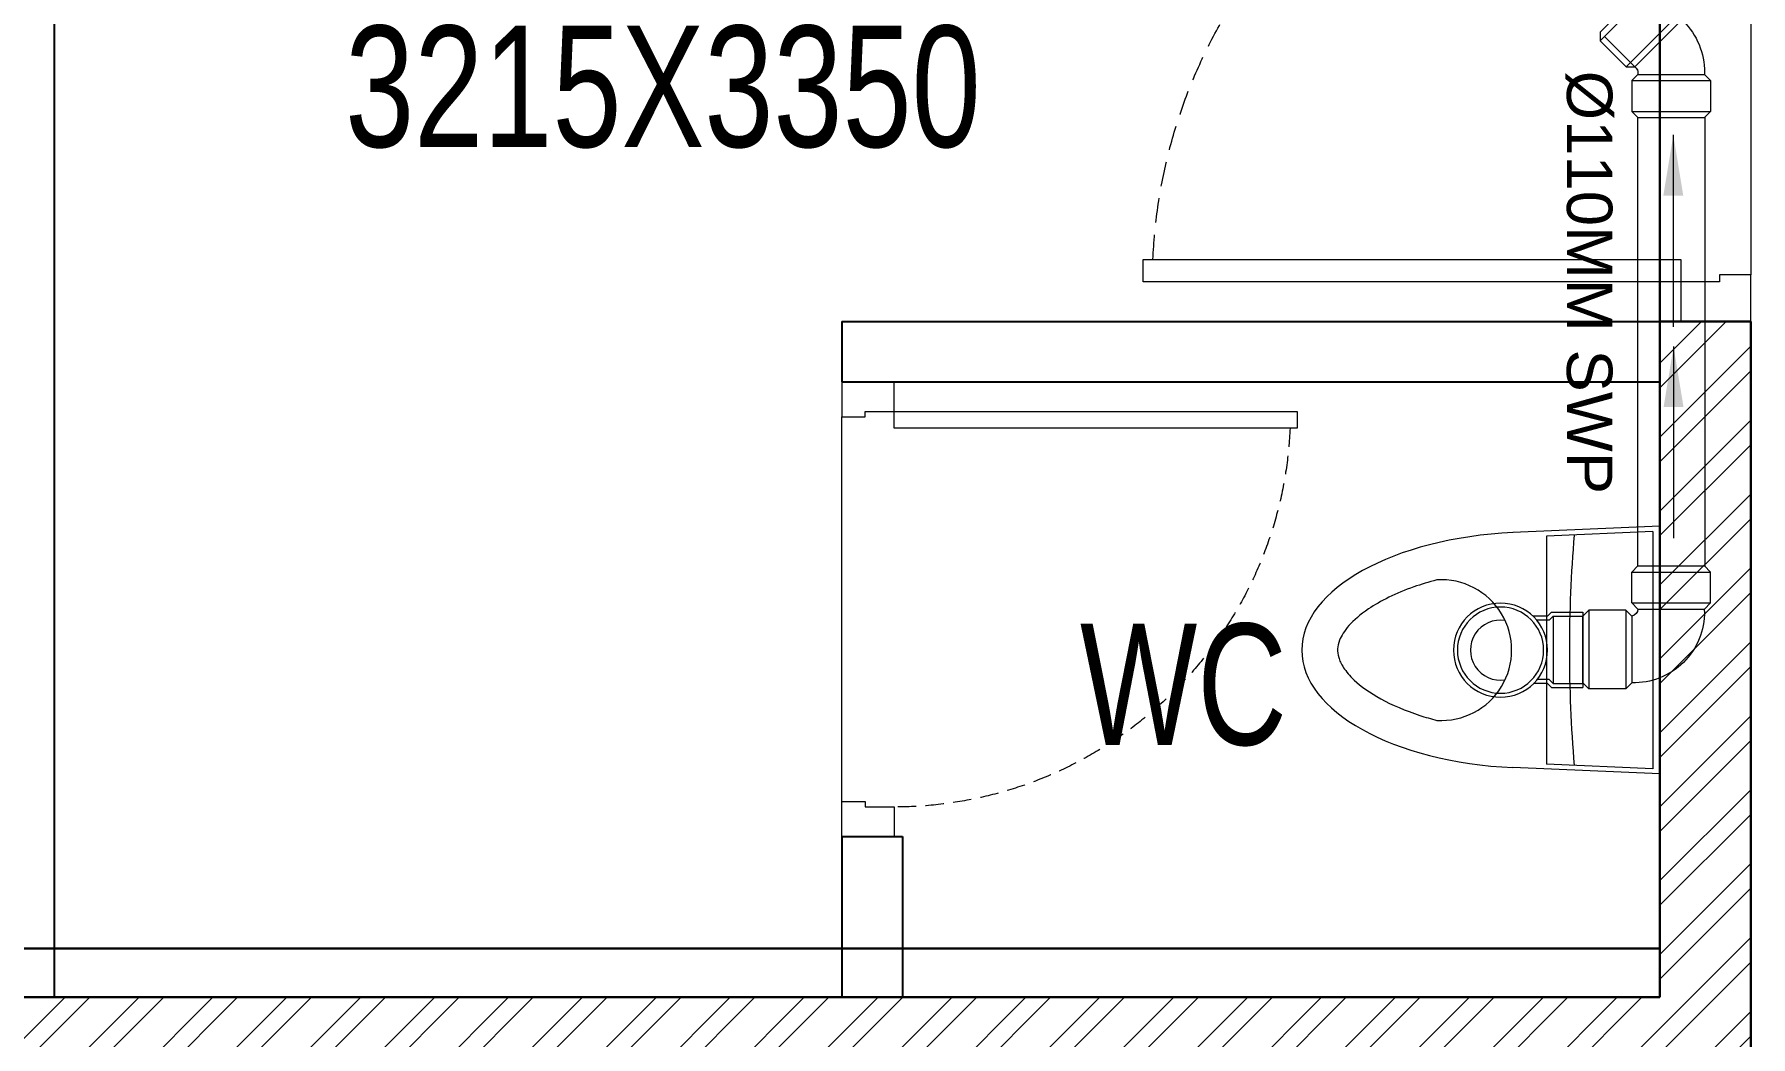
# Model space of a CAD drawing. Header units: millimetres. Extents: x 554 to 29966, y 4404 to 52986.
# Drawn here: x 17943 to 20775, y 41710 to 43364 of the extents above; entities that cross this region are included whole.
import ezdxf

# ---------------------------------------------------------------- set-up
doc = ezdxf.new("R2010")
doc.units = ezdxf.units.MM
doc.linetypes.add('DASHED2', pattern=[0.375, 0.25, -0.125])
doc.linetypes.add('HIDDEN2', pattern=[4.7624999999999975, 3.174999999999998, -1.587499999999999])
for name, color, linetype, lineweight in [('A-TEXT-ROOM-50', 7, 'Continuous', 9), ('door window', 7, 'Continuous', 9), ('FUR', 7, 'Continuous', 15), ('PP-BEAM', 6, 'DASHED2', 30), ('PP-WALL', 7, 'Continuous', 30), ('SWP', 1, 'Continuous', 15), ('WALL HATCH', 8, 'Continuous', 0)]:
    doc.layers.add(name, color=color, linetype=linetype, lineweight=lineweight)
doc.layers.add('SH- WWP', color=92, linetype='Continuous')
doc.styles.add('_MAA_200', font='Arial Narrow.ttf', dxfattribs={"height": 100})
doc.styles.add('ARIAL', font='Arial.ttf')
doc.styles.get("Standard").update_dxf_attribs({"font": 'arial.ttf'})
doc.dimstyles.new('COLUMN DIM PLAN', dxfattribs={"dimtxt": 100, "dimasz": 50, "dimexe": 0, "dimexo": 0, "dimgap": 30, "dimtad": 0, "dimdec": 0, "dimdsep": 46, "dimtxsty": '_MAA_200', "dimblk": 'ARCHTICK', "dimcen": 2.5, "dimdle": 50, "dimclrd": 256, "dimclre": 256, "dimclrt": 256, "dimadec": 0, "dimazin": 0, "dimtfac": 1, "dimtdec": 0, "dimtmove": 1, "dimatfit": 3, "dimfxl": 1, "dimlwd": -1, "dimlwe": -1, "dimarcsym": 0})

# ---------------------------------------------------------------- blocks, each defined once
blk = doc.blocks.new('A$C34535F5F')
at = {"layer": 'FUR', "linetype": 'Continuous'}
blk.add_line((7.30756374410157, 0.6289789640859454), (7.30756374410157, 15.36669925259684), dxfattribs=at)
for points in [[(-5.1773586165e-06, 15.99469262112598), (9.488228492811686, 15.58530480220997)], [(-5.1773586165e-06, 15.99469262112598), (-5.1773586165e-06, 1.3152593965e-06)], [(0.4518127223655031, 0.333174596772551), (0.4518127223655031, 15.66151933959827), (7.30756374410157, 15.36571497229215)], [(-4.6040713642e-06, 1.3399976524e-06), (9.488228492811686, 0.4093891341608469)], [(0.4518127223655031, 0.333174596772551), (7.30756374410157, 0.6289789640859454)]]:
    blk.add_lwpolyline(points, dxfattribs=at)
for centre, radius, start, end in [((-82.43356653371848, 7.997346968185412), 88.2740429474575, 355.1706320567113, 4.838208005137757), ((14.10840801377526, 7.997650270378471), 4.543575502682315, 86.37742345364931, 273.6225765463507), ((10.28499021323114, 7.997650270378471), 1.940983098056188, 261.2489595723783, 98.7510404280416)]:
    blk.add_arc(centre, radius, start, end, dxfattribs=at)
blk.add_ellipse((8.091878359069597, 7.997346968185412), major_axis=(-15.02705318510713, -0.0004921401246645), ratio=0.5071451269459373, start_param=1.662675256482551, end_param=4.619315705604916, dxfattribs=at)
blk.add_open_spline([(14.39548825315614, 3.463153243726083), (14.91302334903048, 3.598485968635031), (15.40934677680525, 3.749572506610093), (17.04596771268734, 4.324187240336867), (18.04585381200195, 4.820209591939601), (19.3468307128951, 5.698914285413593), (19.76686025955314, 6.068188179050592), (20.37716554440885, 6.759230911126905), (20.5661491521696, 7.076913165647963), (20.75745456179175, 7.559917411002061), (20.79487015915402, 7.743754381349388), (20.81242688527891, 8.097778894311887), (20.79322074065022, 8.271584527238701), (20.67726372099605, 8.666097421998527), (20.57800686318115, 8.887820758710404), (20.25516603674805, 9.380109179502142), (20.03078012623337, 9.649802222483231), (19.30430730882108, 10.33365049375334), (18.72219344881341, 10.75464509321227), (17.28922340967438, 11.53923489571662), (16.4405024759053, 11.90268593577548), (15.14084198456294, 12.32581897137334), (14.77384033749877, 12.43321184765864), (14.39548825317797, 12.53214729703086)], degree=3, knots=[2.047043615697423, 2.047043615697423, 2.047043615697423, 2.047043615697423, 2.176320127587233, 2.176320127587233, 2.497545405150008, 2.497545405150008, 2.720446929078087, 2.720446929078087, 2.943348453006166, 2.943348453006166, 3.116442422806044, 3.116442422806044, 3.289536392605924, 3.289536392605924, 3.462630362405803, 3.462630362405803, 3.635724332205683, 3.635724332205683, 3.888669672234206, 3.888669672234206, 4.14161501226273, 4.14161501226273, 4.23612440737344, 4.23612440737344, 4.23612440737344, 4.23612440737344], dxfattribs=at)
blk = doc.blocks.new('A$C44614934')
at = {"layer": 'door window'}
blk.add_line((2.999990778977462, 0.0264023688596353, 0.6861584709025195), (35.99999077897658, 0.0264023688596353, 0.6861584709025195), dxfattribs=at)
at = {"layer": 'door window', "elevation": 0.6861584709025195}
for points in [[(36.46498745962551, 4.526402370498542), (36.46498745962551, 39.12163490303465), (35.0219874596253, 39.12163490303465), (35.0219874596253, 4.526402370498542)], [(-9.2210229923e-06, 0.0264023688596353), (2.999990778977462, 0.0264023688596353), (2.999990778977462, 2.026402368859633), (2.534990778977316, 2.026402368859633), (2.534997417679733, 4.526402370653158), (-2.5823201213e-06, 4.526402370653158)], [(38.99999077897702, 0.0264023688596353), (35.99999077897658, 0.0264023688596353), (35.99999077897658, 2.026402368859633), (36.46498745962551, 2.026402368859633), (36.46498745962551, 4.526402370498542), (38.99999077897701, 4.526402370498542)]]:
    blk.add_lwpolyline(points, close=True, dxfattribs=at)
at = {"layer": 'door window', "linetype": 'HIDDEN2', "ltscale": 0.5}
blk.add_arc((36.54002608923339, 4.527599800097958, 0.6861584709025195), 34.00502869263578, 92.55862514950395, 180.002017573744, dxfattribs=at)
blk = doc.blocks.new('PP-SHOE')
for p, q in [((-643.9978901630134, 13727.85068537129), (-697.0308987520032, 13674.81767678232)), ((-634.3555249650202, 13727.85068537129), (-697.0308987520032, 13665.17531158432)), ((-643.9978901630134, 13727.85068537129), (-634.3555249650202, 13727.85068537129)), ((-604.9463111111467, 13698.44147151741), (-634.3555249650202, 13727.85068537129)), ((-604.9463111111467, 13698.44147151741), (-667.6216848981039, 13635.76609773043)), ((-604.9463111111467, 13698.44147151741), (-604.9463111111467, 13688.79910631941)), ((-697.0308987520032, 13665.17531158432), (-697.0308987520032, 13674.81767678232)), ((-604.9463111111467, 13688.79910631941), (-657.9793197001106, 13635.76609773043)), ((-603.4740173322535, 13687.32681254055), (-604.9463111111467, 13688.79910631941)), ((-598.6528347332805, 13685.32981332137), (-596.2860982658844, 13685.32981332137)), ((-596.2860982658844, 13685.32981332137), (-589.4679164477203, 13692.14799513953)), ((-596.2860982658844, 13685.32981332137), (-596.2860982658844, 13610.32981332137)), ((-589.4679164477203, 13692.14799513953), (-589.4679164477203, 13603.51163150319)), ((-589.4679164477203, 13692.14799513953), (-554.6951891750018, 13692.14799513953)), ((-554.6951891750018, 13692.14799513953), (-554.6951891750018, 13603.51163150319)), ((-547.8770073568191, 13685.32981332137), (-554.6951891750018, 13692.14799513953)), ((-547.8770073568191, 13685.32981332137), (-547.8770073568191, 13610.32981332137)), ((-667.6216848981039, 13635.76609773043), (-697.0308987520032, 13665.17531158432)), ((-667.6216848981039, 13635.76609773043), (-657.9793197001106, 13635.76609773043)), ((-656.5070259212282, 13634.29380395158), (-657.9793197001106, 13635.76609773043)), ((-598.6528347332805, 13610.32981332137), (-596.2860982658844, 13610.32981332137)), ((-589.4679164477203, 13603.51163150319), (-596.2860982658844, 13610.32981332137)), ((-589.4679164477203, 13603.51163150319), (-554.6951891750018, 13603.51163150319)), ((-554.6951891750018, 13603.51163150319), (-547.8770073568191, 13610.32981332137))]:
    blk.add_line(p, q)
for radius in [6.818181818180176, 81.8181818181622]:
    blk.add_arc((-598.6528347332805, 13692.14799513953), radius, 225.0000000000068, 270)
blk = doc.blocks.new('PP-P TRAP')
at = {"linetype": 'Continuous'}
for p, q in [((-551.8253820829827, 11576.75899293785), (-556.2025601625498, 11572.38181485831)), ((-551.8253820829827, 11576.75899293785), (-516.8796834098467, 11576.75899293785)), ((-516.8796834098465, 11493.0380627053), (-516.8796834098465, 11576.75899293785)), ((-551.8253820829827, 11493.0380627053), (-556.185847199262, 11497.39852782158)), ((-551.8253820829827, 11493.0380627053), (-516.8796834098465, 11493.0380627053))]:
    blk.add_line(p, q, dxfattribs=at)
at = {"linetype": 'Continuous', "ltscale": 0.005}
for p, q in [((-556.185847199262, 11572.39852782157), (-571.660399644338, 11572.39852782157)), ((-554.3796834098465, 11568.0380627053), (-567.7196047644335, 11568.0380627053)), ((-550.0192182935675, 11572.39852782157), (-554.3796834098465, 11568.0380627053)), ((-550.0192182935675, 11497.39852782158), (-550.0192182935675, 11572.39852782157)), ((-550.0192182935675, 11572.39852782157), (-516.8796834098467, 11572.39852782157)), ((-554.3796834098465, 11501.75899293786), (-568.1954321768212, 11501.75899293786)), ((-550.0192182935675, 11497.39852782158), (-554.3796834098465, 11501.75899293786)), ((-556.185847199262, 11497.39852782158), (-572.2578822526878, 11497.39852782158)), ((-550.0192182935675, 11497.39852782158), (-516.8796834098465, 11497.39852782158))]:
    blk.add_line(p, q, dxfattribs=at)
blk.add_line((-516.8796834098467, 11572.39852782157), (-516.8796834098467, 11497.39852782158))
for centre, radius in [((-608.4494508520622, 11535.18922549547), 52.32558139534866), ((-608.449450852138, 11535.18922549547), 47.96511627912035)]:
    blk.add_circle(centre, radius, dxfattribs=at)
blk = doc.blocks.new('PP-BEND 90')
for p, q in [((-694.3018011666862, 13005.36029341541), (-687.4836193520714, 13012.17847523193)), ((-605.6654375393864, 13005.36029341541), (-694.3018011666862, 13005.36029341541)), ((-694.3018011666862, 12970.58756614606), (-694.3018011666862, 13005.36029341541)), ((-612.4836193520714, 13012.17847523193), (-687.4836193520714, 13012.17847523193)), ((-612.4836193520714, 13012.17847523193), (-605.6654375393864, 13005.36029341541)), ((-605.6654375393864, 12970.58756614606), (-605.6654375393864, 13005.36029341541)), ((-605.6654375393864, 12970.58756614606), (-694.3018011666862, 12970.58756614606)), ((-694.3018011666862, 12970.58756614606), (-687.4836193520714, 12963.76938433152)), ((-612.4836193520714, 12963.76938433152), (-687.4836193520714, 12963.76938433152)), ((-687.4836193520714, 12961.40264785558), (-687.4836193520714, 12963.76938433152)), ((-612.4836193520714, 12963.76938433152), (-605.6654375393864, 12970.5875661442)), ((-598.8472557269997, 12962.53289820136), (-605.6654375394972, 12955.71471638886)), ((-598.8472557269997, 12962.53289820136), (-598.847255725759, 12873.89653457859)), ((-598.8472557269997, 12962.53289820136), (-557.256346635209, 12962.53289820666)), ((-557.256346635209, 12962.53289820666), (-557.256346635209, 12873.89653457454)), ((-550.4381648148938, 12955.71471638634), (-557.256346635209, 12962.53289820666)), ((-605.6654375394972, 12955.71471638886), (-605.6654375433445, 12880.71471639618)), ((-550.4381648148938, 12955.71471638634), (-550.4381648175201, 12880.71471639223)), ((-550.4381648215528, 12955.71471637969), (-550.4381648281995, 12880.7147163895)), ((-598.847255725759, 12873.89653457859), (-605.6654375433445, 12880.71471639618)), ((-598.847255725759, 12873.89653457859), (-557.256346635209, 12873.89653457454)), ((-557.256346635209, 12873.89653457454), (-550.4381648175201, 12880.71471639223))]:
    blk.add_line(p, q)
for centre, radius, start, end in [((-607.588236678537, 12960.59108121217), 79.89950445861162, 179.4180171282228, 271.3789686498003), ((-603.853950674873, 12964.16465521379), 8.638716371581017, 182.6225265617181, 258.080474474672)]:
    blk.add_arc(centre, radius, start, end)
blk = doc.blocks.new('_ArchTick')
at = {"color": 0, "linetype": 'ByBlock', "const_width": 0.15}
blk.add_lwpolyline([(-0.5, -0.5), (0.5, 0.5)], dxfattribs=at)

msp = doc.modelspace()

# ---------------------------------------------------------------- hatches: boundary and pattern name
at = {"layer": 'WALL HATCH'}
h = msp.add_hatch(dxfattribs=at)
h.set_pattern_fill('ANSI32', color=256, scale=230, style=0)
h.set_pattern_definition([(45, (-2728487.738031354, 3305291.588856062), (-60.98795987733971, 60.98795987733972), []), (45, (-2728447.079391504, 3305291.588856062), (-60.98795987733971, 60.98795987733972), [])])
h.paths.add_polyline_path([(18740.43178468955, 45125.57759624709), (18740.43178468908, 45275.57759625081), (17910.43178469094, 45275.57759624988), (17910.43178469048, 44975.57759625129), (17875.43178468908, 44975.57759625129), (17875.43178469001, 44060.57759625082), (17310.43178469141, 44060.57759625082), (17310.43178469094, 40060.57759625083), (17310.43178469048, 39545.57759625083), (17460.43178469048, 39545.57759625083), (17460.43178469001, 41625.57759625036), (20775.43178468862, 41625.57759625082), (20775.43178468862, 42890.57759625362), (20660.0471692622, 42890.57759625362), (20625.43178469002, 42890.5775962499), (20625.43178469002, 41775.57759624988), (17410.43178468955, 41775.57759624988), (17410.43178468908, 43960.57759625036), (17975.43178469001, 43960.57759625081), (17975.4317846942, 45125.57759624987)])
h.paths.add_polyline_path([(17977.34322434676, 45174.93618869213), (18337.96565233043, 45174.93618869213), (18337.96565233043, 44907.15498155903), (17977.34322434676, 44907.15498155903)], flags=24)

# ---------------------------------------------------------------- linework, layer by layer
at = {"layer": 'PP-BEAM', "lineweight": 30, "ltscale": 3}
for p, q in [((20625.43178468908, 44975.57759625083), (20625.43178468908, 41855.57759625083)), ((17540.43178458152, 41855.57759625035), (20625.43178468908, 41855.57759625129))]:
    msp.add_line(p, q, dxfattribs=at)
at = {"layer": 'PP-WALL', "lineweight": 25, "ltscale": 0.6}
for p, q in [((17975.43178468955, 43960.57759625081), (17975.43178468908, 41775.57759624943)), ((19275.43178469048, 42890.5775962499), (19275.43178469048, 42790.57759624989)), ((19275.43178469048, 42890.57759624943), (20625.43178469002, 42890.57759624943)), ((19275.43178469048, 42790.57759624989), (20625.43178469002, 42790.57759624989)), ((19275.43178469048, 42040.5775962499), (19375.43178469048, 42040.5775962499)), ((19275.43178469048, 42040.5775962499), (19275.43178469048, 41775.57759624988)), ((19375.43178469048, 42040.5775962499), (19375.43178469048, 41775.57759624988))]:
    msp.add_line(p, q, dxfattribs=at)
at = {"layer": 'PP-WALL', "ltscale": 0.6}
for p, q in [((20625.43178469048, 42890.5775962499), (20775.43178468862, 42890.5775962499)), ((20625.43178469002, 42890.5775962499), (20625.43178469002, 41775.57759624988)), ((20775.43178468862, 42890.5775962499), (20775.43178468862, 41625.57759625082)), ((17410.43178468908, 41775.57759624988), (20625.43178469002, 41775.57759624988))]:
    msp.add_line(p, q, dxfattribs=at)
at = {"layer": 'SWP', "linetype": 'Continuous'}
for p, q in [((20589.38206284133, 43305.31912520565), (20534.0891849805, 43360.61200306648)), ((20589.38206284133, 42486.92328326767), (20589.38206284133, 43226.70577609669)), ((20700.59976032994, 42486.92328326767), (20700.59976032994, 43227.9234735853))]:
    msp.add_line(p, q, dxfattribs=at)

# ---------------------------------------------------------------- block references
at = {"layer": 'door window'}
for p, xscale, yscale, zscale, rotation in [((20776.10876850564, 43890.57735981642, -17.59380694629455), -25.64102564100176, 25.64102564100176, 25.64102564110726, 89.99999999999996), ((19274.92404682807, 42040.57777355228, -13.19535520978192), -19.23076923113512, 19.23076923098442, 19.23076923094413, 270)]:
    msp.add_blockref('A$C44614934', p, dxfattribs=dict(at, xscale=xscale, yscale=yscale, zscale=zscale, rotation=rotation))
at = {"layer": 'FUR', "linetype": 'Continuous', "extrusion": (0, 0, -1), "xscale": -25.55555555503815, "yscale": 25.55555555550383, "zscale": -25.55555555500177, "rotation": 180}
msp.add_blockref('A$C34535F5F', (-20625.43165238028, 42552.45424099163), dxfattribs=at)
at = {"layer": 'SWP', "linetype": 'Continuous'}
for name, p, xscale, yscale, zscale, rotation in [('PP-SHOE', (40661.19912231538, 42423.15283197573), -1.466666666661983, 1.466666666661983, 1.466666666661983, 89.99999999999991), ('PP-P TRAP', (21264.86430642766, 59453.63232189313), -1.48290263317851, 1.48290263317851, 1.48290263317851, 180)]:
    msp.add_blockref(name, p, dxfattribs=dict(at, xscale=xscale, yscale=yscale, zscale=zscale, rotation=rotation))
at = {"layer": 'SWP', "linetype": 'Continuous', "xscale": -1.466666666675772, "yscale": 1.466666666675772, "zscale": 1.466666666675772}
msp.add_blockref('PP-BEND 90', (19691.07275445259, 23402.39485280904), dxfattribs=at)

# ---------------------------------------------------------------- texts
at = {"layer": 'A-TEXT-ROOM-50', "char_height": 200, "width": 1408.685310785585, "attachment_point": 2, "style": 'ARIAL'}
for s, insert in [('{\\fSwis721 LtCn BT|b0|i0|c0|p34;TOILET\\P3215X3350}', (18980.36784925138, 43711.71667530285)), ('{\\fSwis721 LtCn BT|b0|i0|c0|p34;WC}', (19839.3564057058, 42391.76386545123))]:
    msp.add_mtext(s, dxfattribs=dict(at, insert=insert))
at = {"layer": 'SH- WWP', "lineweight": 30, "insert": (20469.3093818297, 43342.26010938677), "char_height": 75, "width": 774.8714237896322, "attachment_point": 7, "rotation": 270}
msp.add_mtext('\\pxqc;\\A1;\\fArial|b0|i0|c0|p34;\\C1;Ø110MM SWP', dxfattribs=at)

# ---------------------------------------------------------------- leaders
at = {"layer": 'SWP', "linetype": 'Continuous'}
for points in [[(20647.75258084772, 43198.13809516923), (20647.75258084772, 42881.70865168413)], [(20648.17889453157, 42849.15430097504), (20648.17889453157, 42532.72485748993)]]:
    msp.add_leader(points, dimstyle='COLUMN DIM PLAN', override={"dimasz": 100, "dimgap": 30, "dimtad": 0, "dimfxl": 5, "dimarcsym": 2}, dxfattribs=at)

doc.saveas('drawing.dxf')
